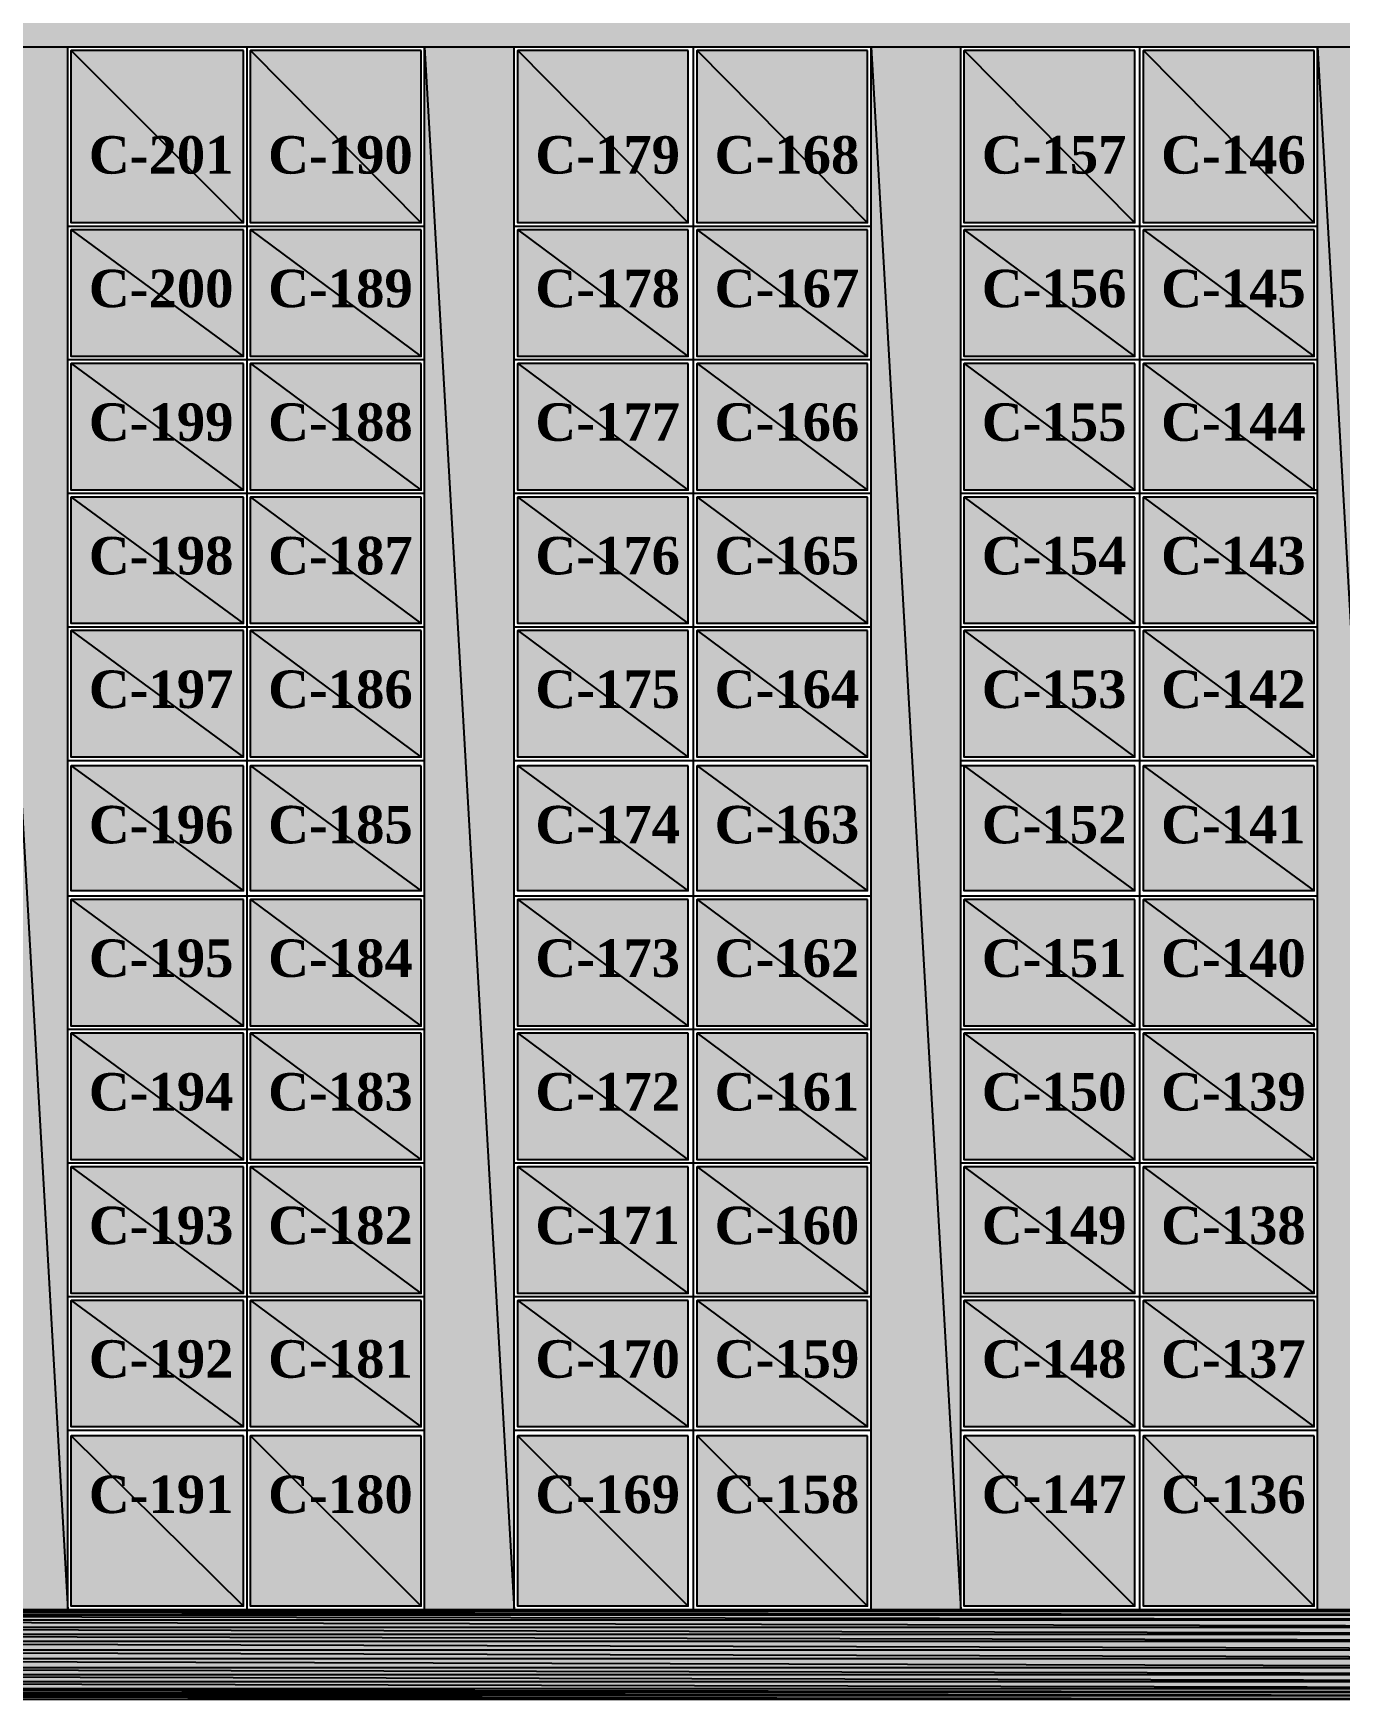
# Model space of a CAD drawing. Header units: millimetres. Extents: x 6 to 745025, y -1528 to 119936.
# Drawn here: x 35.17 to 66.63, y 176.03 to 216.12 of the extents above; entities that cross this region are included whole.
import ezdxf
from ezdxf.xclip import XClip

# ---------------------------------------------------------------- set-up
doc = ezdxf.new("R2010")
doc.units = ezdxf.units.MM
doc.header["$MEASUREMENT"] = 0
doc.header["$XCLIPFRAME"] = 0
doc.layers.get('0').update_dxf_attribs({"linetype": 'CONTINUOUS'})
doc.styles.add('Times New Roman$101H0', font='')
doc.styles.get('Times New Roman$101H0').set_extended_font_data('Times New Roman', bold=True)

# ---------------------------------------------------------------- blocks, each defined once
blk = doc.blocks.new('MF8_2')
at = {"true_color": 0x5c73b8}
h = blk.add_hatch(color=0, dxfattribs=at)
h.paths.add_polyline_path([(40.231, 215.702), (36.082, 215.702), (40.231, 211.554)])
h.paths.add_polyline_path([(36.082, 215.702), (40.231, 211.554), (36.082, 211.554)])
h = blk.add_hatch(color=0, dxfattribs=at)
h.paths.add_polyline_path([(44.506, 215.702), (40.4, 215.702), (44.506, 211.554)])
h.paths.add_polyline_path([(40.4, 215.702), (44.506, 211.554), (40.4, 211.554)])
h = blk.add_hatch(color=0, dxfattribs=at)
h.paths.add_polyline_path([(50.941, 215.702), (46.835, 215.702), (50.941, 211.554)])
h.paths.add_polyline_path([(46.835, 215.702), (50.941, 211.554), (46.835, 211.554)])
h = blk.add_hatch(color=0, dxfattribs=at)
h.paths.add_polyline_path([(55.259, 215.702), (51.153, 215.702), (55.259, 211.554)])
h.paths.add_polyline_path([(51.153, 215.702), (55.259, 211.554), (51.153, 211.554)])
h = blk.add_hatch(color=0, dxfattribs=at)
h.paths.add_polyline_path([(61.694, 215.702), (57.587, 215.702), (61.694, 211.554)])
h.paths.add_polyline_path([(57.587, 215.702), (61.694, 211.554), (57.587, 211.554)])
h = blk.add_hatch(color=0, dxfattribs=at)
h.paths.add_polyline_path([(66.012, 215.702), (61.905, 215.702), (66.012, 211.554)])
h.paths.add_polyline_path([(61.905, 215.702), (66.012, 211.554), (61.905, 211.554)])
at = {"true_color": 0x000028}
h = blk.add_hatch(color=0, dxfattribs=at)
h.paths.add_polyline_path([(40.231, 211.384), (36.082, 211.384), (40.231, 208.336)])
h.paths.add_polyline_path([(36.082, 211.384), (40.231, 208.336), (36.082, 208.336)])
h = blk.add_hatch(color=0, dxfattribs=at)
h.paths.add_polyline_path([(44.506, 211.384), (40.4, 211.384), (44.506, 208.336)])
h.paths.add_polyline_path([(40.4, 211.384), (44.506, 208.336), (40.4, 208.336)])
h = blk.add_hatch(color=0, dxfattribs=at)
h.paths.add_polyline_path([(50.941, 211.384), (46.835, 211.384), (50.941, 208.336)])
h.paths.add_polyline_path([(46.835, 211.384), (50.941, 208.336), (46.835, 208.336)])
h = blk.add_hatch(color=0, dxfattribs=at)
h.paths.add_polyline_path([(55.259, 211.384), (51.153, 211.384), (55.259, 208.336)])
h.paths.add_polyline_path([(51.153, 211.384), (55.259, 208.336), (51.153, 208.336)])
h = blk.add_hatch(color=0, dxfattribs=at)
h.paths.add_polyline_path([(61.694, 211.384), (57.587, 211.384), (61.694, 208.336)])
h.paths.add_polyline_path([(57.587, 211.384), (61.694, 208.336), (57.587, 208.336)])
h = blk.add_hatch(color=0, dxfattribs=at)
h.paths.add_polyline_path([(66.012, 211.384), (61.905, 211.384), (66.012, 208.336)])
h.paths.add_polyline_path([(61.905, 211.384), (66.012, 208.336), (61.905, 208.336)])
h = blk.add_hatch(color=0, dxfattribs=at)
h.paths.add_polyline_path([(40.231, 208.167), (36.082, 208.167), (40.231, 205.119)])
h.paths.add_polyline_path([(36.082, 208.167), (40.231, 205.119), (36.082, 205.119)])
h = blk.add_hatch(color=0, dxfattribs=at)
h.paths.add_polyline_path([(44.506, 208.167), (40.4, 208.167), (44.506, 205.119)])
h.paths.add_polyline_path([(40.4, 208.167), (44.506, 205.119), (40.4, 205.119)])
h = blk.add_hatch(color=0, dxfattribs=at)
h.paths.add_polyline_path([(50.941, 208.167), (46.835, 208.167), (50.941, 205.119)])
h.paths.add_polyline_path([(46.835, 208.167), (50.941, 205.119), (46.835, 205.119)])
h = blk.add_hatch(color=0, dxfattribs=at)
h.paths.add_polyline_path([(55.259, 208.167), (51.153, 208.167), (55.259, 205.119)])
h.paths.add_polyline_path([(51.153, 208.167), (55.259, 205.119), (51.153, 205.119)])
h = blk.add_hatch(color=0, dxfattribs=at)
h.paths.add_polyline_path([(61.694, 208.167), (57.587, 208.167), (61.694, 205.119)])
h.paths.add_polyline_path([(57.587, 208.167), (61.694, 205.119), (57.587, 205.119)])
h = blk.add_hatch(color=0, dxfattribs=at)
h.paths.add_polyline_path([(66.012, 208.167), (61.905, 208.167), (66.012, 205.119)])
h.paths.add_polyline_path([(61.905, 208.167), (66.012, 205.119), (61.905, 205.119)])
h = blk.add_hatch(color=0, dxfattribs=at)
h.paths.add_polyline_path([(40.231, 204.95), (36.082, 204.95), (40.231, 201.902)])
h.paths.add_polyline_path([(36.082, 204.95), (40.231, 201.902), (36.082, 201.902)])
h = blk.add_hatch(color=0, dxfattribs=at)
h.paths.add_polyline_path([(44.506, 204.95), (40.4, 204.95), (44.506, 201.902)])
h.paths.add_polyline_path([(40.4, 204.95), (44.506, 201.902), (40.4, 201.902)])
h = blk.add_hatch(color=0, dxfattribs=at)
h.paths.add_polyline_path([(50.941, 204.95), (46.835, 204.95), (50.941, 201.902)])
h.paths.add_polyline_path([(46.835, 204.95), (50.941, 201.902), (46.835, 201.902)])
h = blk.add_hatch(color=0, dxfattribs=at)
h.paths.add_polyline_path([(55.259, 204.95), (51.153, 204.95), (55.259, 201.902)])
h.paths.add_polyline_path([(51.153, 204.95), (55.259, 201.902), (51.153, 201.902)])
h = blk.add_hatch(color=0, dxfattribs=at)
h.paths.add_polyline_path([(61.694, 204.95), (57.587, 204.95), (61.694, 201.902)])
h.paths.add_polyline_path([(57.587, 204.95), (61.694, 201.902), (57.587, 201.902)])
h = blk.add_hatch(color=0, dxfattribs=at)
h.paths.add_polyline_path([(66.012, 204.95), (61.905, 204.95), (66.012, 201.902)])
h.paths.add_polyline_path([(61.905, 204.95), (66.012, 201.902), (61.905, 201.902)])
h = blk.add_hatch(color=0, dxfattribs=at)
h.paths.add_polyline_path([(40.231, 201.732), (36.082, 201.732), (40.231, 198.684)])
h.paths.add_polyline_path([(36.082, 201.732), (40.231, 198.684), (36.082, 198.684)])
h = blk.add_hatch(color=0, dxfattribs=at)
h.paths.add_polyline_path([(44.506, 201.732), (40.4, 201.732), (44.506, 198.684)])
h.paths.add_polyline_path([(40.4, 201.732), (44.506, 198.684), (40.4, 198.684)])
h = blk.add_hatch(color=0, dxfattribs=at)
h.paths.add_polyline_path([(50.941, 201.732), (46.835, 201.732), (50.941, 198.684)])
h.paths.add_polyline_path([(46.835, 201.732), (50.941, 198.684), (46.835, 198.684)])
h = blk.add_hatch(color=0, dxfattribs=at)
h.paths.add_polyline_path([(55.259, 201.732), (51.153, 201.732), (55.259, 198.684)])
h.paths.add_polyline_path([(51.153, 201.732), (55.259, 198.684), (51.153, 198.684)])
h = blk.add_hatch(color=0, dxfattribs=at)
h.paths.add_polyline_path([(61.694, 201.732), (57.587, 201.732), (61.694, 198.684)])
h.paths.add_polyline_path([(57.587, 201.732), (61.694, 198.684), (57.587, 198.684)])
h = blk.add_hatch(color=0, dxfattribs=at)
h.paths.add_polyline_path([(66.012, 201.732), (61.905, 201.732), (66.012, 198.684)])
h.paths.add_polyline_path([(61.905, 201.732), (66.012, 198.684), (61.905, 198.684)])
h = blk.add_hatch(color=0, dxfattribs=at)
h.paths.add_polyline_path([(40.231, 198.473), (36.082, 198.473), (40.231, 195.467)])
h.paths.add_polyline_path([(36.082, 198.473), (40.231, 195.467), (36.082, 195.467)])
h = blk.add_hatch(color=0, dxfattribs=at)
h.paths.add_polyline_path([(44.506, 198.473), (40.4, 198.473), (44.506, 195.467)])
h.paths.add_polyline_path([(40.4, 198.473), (44.506, 195.467), (40.4, 195.467)])
h = blk.add_hatch(color=0, dxfattribs=at)
h.paths.add_polyline_path([(50.941, 198.473), (46.835, 198.473), (50.941, 195.467)])
h.paths.add_polyline_path([(46.835, 198.473), (50.941, 195.467), (46.835, 195.467)])
h = blk.add_hatch(color=0, dxfattribs=at)
h.paths.add_polyline_path([(55.259, 198.473), (51.153, 198.473), (55.259, 195.467)])
h.paths.add_polyline_path([(51.153, 198.473), (55.259, 195.467), (51.153, 195.467)])
h = blk.add_hatch(color=0, dxfattribs=at)
h.paths.add_polyline_path([(61.694, 198.473), (57.587, 198.473), (61.694, 195.467)])
h.paths.add_polyline_path([(57.587, 198.473), (61.694, 195.467), (57.587, 195.467)])
h = blk.add_hatch(color=0, dxfattribs=at)
h.paths.add_polyline_path([(66.012, 198.473), (61.905, 198.473), (66.012, 195.467)])
h.paths.add_polyline_path([(61.905, 198.473), (66.012, 195.467), (61.905, 195.467)])
h = blk.add_hatch(color=0, dxfattribs=at)
h.paths.add_polyline_path([(40.231, 195.255), (36.082, 195.255), (40.231, 192.207)])
h.paths.add_polyline_path([(36.082, 195.255), (40.231, 192.207), (36.082, 192.207)])
h = blk.add_hatch(color=0, dxfattribs=at)
h.paths.add_polyline_path([(44.506, 195.255), (40.4, 195.255), (44.506, 192.207)])
h.paths.add_polyline_path([(40.4, 195.255), (44.506, 192.207), (40.4, 192.207)])
h = blk.add_hatch(color=0, dxfattribs=at)
h.paths.add_polyline_path([(50.941, 195.255), (46.835, 195.255), (50.941, 192.207)])
h.paths.add_polyline_path([(46.835, 195.255), (50.941, 192.207), (46.835, 192.207)])
h = blk.add_hatch(color=0, dxfattribs=at)
h.paths.add_polyline_path([(55.259, 195.255), (51.153, 195.255), (55.259, 192.207)])
h.paths.add_polyline_path([(51.153, 195.255), (55.259, 192.207), (51.153, 192.207)])
h = blk.add_hatch(color=0, dxfattribs=at)
h.paths.add_polyline_path([(61.694, 195.255), (57.587, 195.255), (61.694, 192.207)])
h.paths.add_polyline_path([(57.587, 195.255), (61.694, 192.207), (57.587, 192.207)])
h = blk.add_hatch(color=0, dxfattribs=at)
h.paths.add_polyline_path([(66.012, 195.255), (61.905, 195.255), (66.012, 192.207)])
h.paths.add_polyline_path([(61.905, 195.255), (66.012, 192.207), (61.905, 192.207)])
h = blk.add_hatch(color=0, dxfattribs=at)
h.paths.add_polyline_path([(40.231, 192.038), (36.082, 192.038), (40.231, 188.99)])
h.paths.add_polyline_path([(36.082, 192.038), (40.231, 188.99), (36.082, 188.99)])
h = blk.add_hatch(color=0, dxfattribs=at)
h.paths.add_polyline_path([(44.506, 192.038), (40.4, 192.038), (44.506, 188.99)])
h.paths.add_polyline_path([(40.4, 192.038), (44.506, 188.99), (40.4, 188.99)])
h = blk.add_hatch(color=0, dxfattribs=at)
h.paths.add_polyline_path([(50.941, 192.038), (46.835, 192.038), (50.941, 188.99)])
h.paths.add_polyline_path([(46.835, 192.038), (50.941, 188.99), (46.835, 188.99)])
h = blk.add_hatch(color=0, dxfattribs=at)
h.paths.add_polyline_path([(55.259, 192.038), (51.153, 192.038), (55.259, 188.99)])
h.paths.add_polyline_path([(51.153, 192.038), (55.259, 188.99), (51.153, 188.99)])
h = blk.add_hatch(color=0, dxfattribs=at)
h.paths.add_polyline_path([(61.694, 192.038), (57.587, 192.038), (61.694, 188.99)])
h.paths.add_polyline_path([(57.587, 192.038), (61.694, 188.99), (57.587, 188.99)])
h = blk.add_hatch(color=0, dxfattribs=at)
h.paths.add_polyline_path([(66.012, 192.038), (61.905, 192.038), (66.012, 188.99)])
h.paths.add_polyline_path([(61.905, 192.038), (66.012, 188.99), (61.905, 188.99)])
h = blk.add_hatch(color=0, dxfattribs=at)
h.paths.add_polyline_path([(40.231, 188.821), (36.082, 188.821), (40.231, 185.773)])
h.paths.add_polyline_path([(36.082, 188.821), (40.231, 185.773), (36.082, 185.773)])
h = blk.add_hatch(color=0, dxfattribs=at)
h.paths.add_polyline_path([(44.506, 188.821), (40.4, 188.821), (44.506, 185.773)])
h.paths.add_polyline_path([(40.4, 188.821), (44.506, 185.773), (40.4, 185.773)])
h = blk.add_hatch(color=0, dxfattribs=at)
h.paths.add_polyline_path([(50.941, 188.821), (46.835, 188.821), (50.941, 185.773)])
h.paths.add_polyline_path([(46.835, 188.821), (50.941, 185.773), (46.835, 185.773)])
h = blk.add_hatch(color=0, dxfattribs=at)
h.paths.add_polyline_path([(55.259, 188.821), (51.153, 188.821), (55.259, 185.773)])
h.paths.add_polyline_path([(51.153, 188.821), (55.259, 185.773), (51.153, 185.773)])
h = blk.add_hatch(color=0, dxfattribs=at)
h.paths.add_polyline_path([(61.694, 188.821), (57.587, 188.821), (61.694, 185.773)])
h.paths.add_polyline_path([(57.587, 188.821), (61.694, 185.773), (57.587, 185.773)])
h = blk.add_hatch(color=0, dxfattribs=at)
h.paths.add_polyline_path([(66.012, 188.821), (61.905, 188.821), (66.012, 185.773)])
h.paths.add_polyline_path([(61.905, 188.821), (66.012, 185.773), (61.905, 185.773)])
h = blk.add_hatch(color=0, dxfattribs=at)
h.paths.add_polyline_path([(40.231, 185.603), (36.082, 185.603), (40.231, 182.555)])
h.paths.add_polyline_path([(36.082, 185.603), (40.231, 182.555), (36.082, 182.555)])
h = blk.add_hatch(color=0, dxfattribs=at)
h.paths.add_polyline_path([(44.506, 185.603), (40.4, 185.603), (44.506, 182.555)])
h.paths.add_polyline_path([(40.4, 185.603), (44.506, 182.555), (40.4, 182.555)])
h = blk.add_hatch(color=0, dxfattribs=at)
h.paths.add_polyline_path([(50.941, 185.603), (46.835, 185.603), (50.941, 182.555)])
h.paths.add_polyline_path([(46.835, 185.603), (50.941, 182.555), (46.835, 182.555)])
h = blk.add_hatch(color=0, dxfattribs=at)
h.paths.add_polyline_path([(55.259, 185.603), (51.153, 185.603), (55.259, 182.555)])
h.paths.add_polyline_path([(51.153, 185.603), (55.259, 182.555), (51.153, 182.555)])
h = blk.add_hatch(color=0, dxfattribs=at)
h.paths.add_polyline_path([(61.694, 185.603), (57.587, 185.603), (61.694, 182.555)])
h.paths.add_polyline_path([(57.587, 185.603), (61.694, 182.555), (57.587, 182.555)])
h = blk.add_hatch(color=0, dxfattribs=at)
h.paths.add_polyline_path([(66.012, 185.603), (61.905, 185.603), (66.012, 182.555)])
h.paths.add_polyline_path([(61.905, 185.603), (66.012, 182.555), (61.905, 182.555)])
at = {"true_color": 0x5c73b8}
h = blk.add_hatch(color=0, dxfattribs=at)
h.paths.add_polyline_path([(40.231, 182.344), (36.082, 182.344), (40.231, 178.237)])
h.paths.add_polyline_path([(36.082, 182.344), (40.231, 178.237), (36.082, 178.237)])
h = blk.add_hatch(color=0, dxfattribs=at)
h.paths.add_polyline_path([(44.506, 182.344), (40.4, 182.344), (44.506, 178.237)])
h.paths.add_polyline_path([(40.4, 182.344), (44.506, 178.237), (40.4, 178.237)])
h = blk.add_hatch(color=0, dxfattribs=at)
h.paths.add_polyline_path([(50.941, 182.344), (46.835, 182.344), (50.941, 178.237)])
h.paths.add_polyline_path([(46.835, 182.344), (50.941, 178.237), (46.835, 178.237)])
h = blk.add_hatch(color=0, dxfattribs=at)
h.paths.add_polyline_path([(55.259, 182.344), (51.153, 182.344), (55.259, 178.237)])
h.paths.add_polyline_path([(51.153, 182.344), (55.259, 178.237), (51.153, 178.237)])
h = blk.add_hatch(color=0, dxfattribs=at)
h.paths.add_polyline_path([(61.694, 182.344), (57.587, 182.344), (61.694, 178.237)])
h.paths.add_polyline_path([(57.587, 182.344), (61.694, 178.237), (57.587, 178.237)])
h = blk.add_hatch(color=0, dxfattribs=at)
h.paths.add_polyline_path([(66.012, 182.344), (61.905, 182.344), (66.012, 178.237)])
h.paths.add_polyline_path([(61.905, 182.344), (66.012, 178.237), (61.905, 178.237)])
at = {"color": 0, "linetype": 'Continuous', "lineweight": -2, "true_color": 0x5c73b8}
for points in [[(40.231, 215.702), (36.082, 215.702), (40.231, 211.554)], [(36.082, 215.702), (40.231, 211.554), (36.082, 211.554)], [(44.506, 215.702), (40.4, 215.702), (44.506, 211.554)], [(40.4, 215.702), (44.506, 211.554), (40.4, 211.554)], [(50.941, 215.702), (46.835, 215.702), (50.941, 211.554)], [(46.835, 215.702), (50.941, 211.554), (46.835, 211.554)], [(55.259, 215.702), (51.153, 215.702), (55.259, 211.554)], [(51.153, 215.702), (55.259, 211.554), (51.153, 211.554)], [(61.694, 215.702), (57.587, 215.702), (61.694, 211.554)], [(57.587, 215.702), (61.694, 211.554), (57.587, 211.554)], [(66.012, 215.702), (61.905, 215.702), (66.012, 211.554)], [(61.905, 215.702), (66.012, 211.554), (61.905, 211.554)], [(40.231, 182.344), (36.082, 182.344), (40.231, 178.237)], [(36.082, 182.344), (40.231, 178.237), (36.082, 178.237)], [(44.506, 182.344), (40.4, 182.344), (44.506, 178.237)], [(40.4, 182.344), (44.506, 178.237), (40.4, 178.237)], [(50.941, 182.344), (46.835, 182.344), (50.941, 178.237)], [(46.835, 182.344), (50.941, 178.237), (46.835, 178.237)], [(55.259, 182.344), (51.153, 182.344), (55.259, 178.237)], [(51.153, 182.344), (55.259, 178.237), (51.153, 178.237)], [(61.694, 182.344), (57.587, 182.344), (61.694, 178.237)], [(57.587, 182.344), (61.694, 178.237), (57.587, 178.237)], [(66.012, 182.344), (61.905, 182.344), (66.012, 178.237)], [(61.905, 182.344), (66.012, 178.237), (61.905, 178.237)]]:
    blk.add_lwpolyline(points, close=True, dxfattribs=at)
at = {"color": 0, "linetype": 'Continuous', "lineweight": -2, "true_color": 0x000028}
for points in [[(40.231, 211.384), (36.082, 211.384), (40.231, 208.336)], [(36.082, 211.384), (40.231, 208.336), (36.082, 208.336)], [(44.506, 211.384), (40.4, 211.384), (44.506, 208.336)], [(40.4, 211.384), (44.506, 208.336), (40.4, 208.336)], [(50.941, 211.384), (46.835, 211.384), (50.941, 208.336)], [(46.835, 211.384), (50.941, 208.336), (46.835, 208.336)], [(55.259, 211.384), (51.153, 211.384), (55.259, 208.336)], [(51.153, 211.384), (55.259, 208.336), (51.153, 208.336)], [(61.694, 211.384), (57.587, 211.384), (61.694, 208.336)], [(57.587, 211.384), (61.694, 208.336), (57.587, 208.336)], [(66.012, 211.384), (61.905, 211.384), (66.012, 208.336)], [(61.905, 211.384), (66.012, 208.336), (61.905, 208.336)], [(40.231, 208.167), (36.082, 208.167), (40.231, 205.119)], [(36.082, 208.167), (40.231, 205.119), (36.082, 205.119)], [(44.506, 208.167), (40.4, 208.167), (44.506, 205.119)], [(40.4, 208.167), (44.506, 205.119), (40.4, 205.119)], [(50.941, 208.167), (46.835, 208.167), (50.941, 205.119)], [(46.835, 208.167), (50.941, 205.119), (46.835, 205.119)], [(55.259, 208.167), (51.153, 208.167), (55.259, 205.119)], [(51.153, 208.167), (55.259, 205.119), (51.153, 205.119)], [(61.694, 208.167), (57.587, 208.167), (61.694, 205.119)], [(57.587, 208.167), (61.694, 205.119), (57.587, 205.119)], [(66.012, 208.167), (61.905, 208.167), (66.012, 205.119)], [(61.905, 208.167), (66.012, 205.119), (61.905, 205.119)], [(40.231, 204.95), (36.082, 204.95), (40.231, 201.902)], [(36.082, 204.95), (40.231, 201.902), (36.082, 201.902)], [(44.506, 204.95), (40.4, 204.95), (44.506, 201.902)], [(40.4, 204.95), (44.506, 201.902), (40.4, 201.902)], [(50.941, 204.95), (46.835, 204.95), (50.941, 201.902)], [(46.835, 204.95), (50.941, 201.902), (46.835, 201.902)], [(55.259, 204.95), (51.153, 204.95), (55.259, 201.902)], [(51.153, 204.95), (55.259, 201.902), (51.153, 201.902)], [(61.694, 204.95), (57.587, 204.95), (61.694, 201.902)], [(57.587, 204.95), (61.694, 201.902), (57.587, 201.902)], [(66.012, 204.95), (61.905, 204.95), (66.012, 201.902)], [(61.905, 204.95), (66.012, 201.902), (61.905, 201.902)], [(40.231, 201.732), (36.082, 201.732), (40.231, 198.684)], [(36.082, 201.732), (40.231, 198.684), (36.082, 198.684)], [(44.506, 201.732), (40.4, 201.732), (44.506, 198.684)], [(40.4, 201.732), (44.506, 198.684), (40.4, 198.684)], [(50.941, 201.732), (46.835, 201.732), (50.941, 198.684)], [(46.835, 201.732), (50.941, 198.684), (46.835, 198.684)], [(55.259, 201.732), (51.153, 201.732), (55.259, 198.684)], [(51.153, 201.732), (55.259, 198.684), (51.153, 198.684)], [(61.694, 201.732), (57.587, 201.732), (61.694, 198.684)], [(57.587, 201.732), (61.694, 198.684), (57.587, 198.684)], [(66.012, 201.732), (61.905, 201.732), (66.012, 198.684)], [(61.905, 201.732), (66.012, 198.684), (61.905, 198.684)], [(40.231, 198.473), (36.082, 198.473), (40.231, 195.467)], [(36.082, 198.473), (40.231, 195.467), (36.082, 195.467)], [(44.506, 198.473), (40.4, 198.473), (44.506, 195.467)], [(40.4, 198.473), (44.506, 195.467), (40.4, 195.467)], [(50.941, 198.473), (46.835, 198.473), (50.941, 195.467)], [(46.835, 198.473), (50.941, 195.467), (46.835, 195.467)], [(55.259, 198.473), (51.153, 198.473), (55.259, 195.467)], [(51.153, 198.473), (55.259, 195.467), (51.153, 195.467)], [(61.694, 198.473), (57.587, 198.473), (61.694, 195.467)], [(57.587, 198.473), (61.694, 195.467), (57.587, 195.467)], [(66.012, 198.473), (61.905, 198.473), (66.012, 195.467)], [(61.905, 198.473), (66.012, 195.467), (61.905, 195.467)], [(40.231, 195.255), (36.082, 195.255), (40.231, 192.207)], [(36.082, 195.255), (40.231, 192.207), (36.082, 192.207)], [(44.506, 195.255), (40.4, 195.255), (44.506, 192.207)], [(40.4, 195.255), (44.506, 192.207), (40.4, 192.207)], [(50.941, 195.255), (46.835, 195.255), (50.941, 192.207)], [(46.835, 195.255), (50.941, 192.207), (46.835, 192.207)], [(55.259, 195.255), (51.153, 195.255), (55.259, 192.207)], [(51.153, 195.255), (55.259, 192.207), (51.153, 192.207)], [(61.694, 195.255), (57.587, 195.255), (61.694, 192.207)], [(57.587, 195.255), (61.694, 192.207), (57.587, 192.207)], [(66.012, 195.255), (61.905, 195.255), (66.012, 192.207)], [(61.905, 195.255), (66.012, 192.207), (61.905, 192.207)], [(40.231, 192.038), (36.082, 192.038), (40.231, 188.99)], [(36.082, 192.038), (40.231, 188.99), (36.082, 188.99)], [(44.506, 192.038), (40.4, 192.038), (44.506, 188.99)], [(40.4, 192.038), (44.506, 188.99), (40.4, 188.99)], [(50.941, 192.038), (46.835, 192.038), (50.941, 188.99)], [(46.835, 192.038), (50.941, 188.99), (46.835, 188.99)], [(55.259, 192.038), (51.153, 192.038), (55.259, 188.99)], [(51.153, 192.038), (55.259, 188.99), (51.153, 188.99)], [(61.694, 192.038), (57.587, 192.038), (61.694, 188.99)], [(57.587, 192.038), (61.694, 188.99), (57.587, 188.99)], [(66.012, 192.038), (61.905, 192.038), (66.012, 188.99)], [(61.905, 192.038), (66.012, 188.99), (61.905, 188.99)], [(40.231, 188.821), (36.082, 188.821), (40.231, 185.773)], [(36.082, 188.821), (40.231, 185.773), (36.082, 185.773)], [(44.506, 188.821), (40.4, 188.821), (44.506, 185.773)], [(40.4, 188.821), (44.506, 185.773), (40.4, 185.773)], [(50.941, 188.821), (46.835, 188.821), (50.941, 185.773)], [(46.835, 188.821), (50.941, 185.773), (46.835, 185.773)], [(55.259, 188.821), (51.153, 188.821), (55.259, 185.773)], [(51.153, 188.821), (55.259, 185.773), (51.153, 185.773)], [(61.694, 188.821), (57.587, 188.821), (61.694, 185.773)], [(57.587, 188.821), (61.694, 185.773), (57.587, 185.773)], [(66.012, 188.821), (61.905, 188.821), (66.012, 185.773)], [(61.905, 188.821), (66.012, 185.773), (61.905, 185.773)], [(40.231, 185.603), (36.082, 185.603), (40.231, 182.555)], [(36.082, 185.603), (40.231, 182.555), (36.082, 182.555)], [(44.506, 185.603), (40.4, 185.603), (44.506, 182.555)], [(40.4, 185.603), (44.506, 182.555), (40.4, 182.555)], [(50.941, 185.603), (46.835, 185.603), (50.941, 182.555)], [(46.835, 185.603), (50.941, 182.555), (46.835, 182.555)], [(55.259, 185.603), (51.153, 185.603), (55.259, 182.555)], [(51.153, 185.603), (55.259, 182.555), (51.153, 182.555)], [(61.694, 185.603), (57.587, 185.603), (61.694, 182.555)], [(57.587, 185.603), (61.694, 182.555), (57.587, 182.555)], [(66.012, 185.603), (61.905, 185.603), (66.012, 182.555)], [(61.905, 185.603), (66.012, 182.555), (61.905, 182.555)]]:
    blk.add_lwpolyline(points, close=True, dxfattribs=at)

msp = doc.modelspace()

# ---------------------------------------------------------------- hatches: boundary and pattern name
at = {"true_color": 0x000078}
h = msp.add_hatch(color=0, dxfattribs=at)
h.paths.add_polyline_path([(111.266, 217.946), (23.086, 217.946), (111.266, 215.787)])
h.paths.add_polyline_path([(23.086, 217.946), (111.266, 215.787), (23.086, 215.787)])
h = msp.add_hatch(color=0, dxfattribs=at)
h.paths.add_polyline_path([(35.997, 215.787), (33.838, 215.787), (35.997, 178.153)])
h.paths.add_polyline_path([(33.838, 215.787), (35.997, 178.153), (33.838, 178.153)])
h = msp.add_hatch(color=0, dxfattribs=at)
h.paths.add_polyline_path([(46.75, 215.787), (44.591, 215.787), (46.75, 178.153)])
h.paths.add_polyline_path([(44.591, 215.787), (46.75, 178.153), (44.591, 178.153)])
h = msp.add_hatch(color=0, dxfattribs=at)
h.paths.add_polyline_path([(57.503, 215.787), (55.344, 215.787), (57.503, 178.153)])
h.paths.add_polyline_path([(55.344, 215.787), (57.503, 178.153), (55.344, 178.153)])
h = msp.add_hatch(color=0, dxfattribs=at)
h.paths.add_polyline_path([(68.255, 215.787), (66.096, 215.787), (68.255, 178.153)])
h.paths.add_polyline_path([(66.096, 215.787), (68.255, 178.153), (66.096, 178.153)])
h = msp.add_hatch(color=0, dxfattribs=at)
h.paths.add_polyline_path([(10.513, 178.153), (132.771, 178.153)])
h.paths.add_polyline_path([(132.771, 178.153), (10.513, 178.153)])
h = msp.add_hatch(color=0, dxfattribs=at)
h.paths.add_polyline_path([(88.533, 178.153), (10.513, 178.153)])
h.paths.add_polyline_path([(88.533, 178.153), (10.513, 178.153), (88.745, 178.153)])
h = msp.add_hatch(color=0, dxfattribs=at)
h.paths.add_polyline_path([(88.533, 178.153), (10.513, 178.153), (88.321, 178.11)])
h.paths.add_polyline_path([(10.513, 178.153), (88.321, 178.11), (10.513, 178.11)])
h = msp.add_hatch(color=0, dxfattribs=at)
h.paths.add_polyline_path([(88.321, 178.11), (10.513, 178.11), (88.152, 178.026)])
h.paths.add_polyline_path([(10.513, 178.11), (88.152, 178.026), (10.513, 178.026)])
h = msp.add_hatch(color=0, dxfattribs=at)
h.paths.add_polyline_path([(88.152, 178.026), (10.513, 178.026), (87.983, 177.899)])
h.paths.add_polyline_path([(10.513, 178.026), (87.983, 177.899), (10.513, 177.899)])
h = msp.add_hatch(color=0, dxfattribs=at)
h.paths.add_polyline_path([(87.983, 177.899), (10.513, 177.899), (87.856, 177.729)])
h.paths.add_polyline_path([(10.513, 177.899), (87.856, 177.729), (10.513, 177.729)])
h = msp.add_hatch(color=0, dxfattribs=at)
h.paths.add_polyline_path([(87.856, 177.729), (10.513, 177.729), (87.729, 177.56)])
h.paths.add_polyline_path([(10.513, 177.729), (87.729, 177.56), (10.513, 177.56)])
h = msp.add_hatch(color=0, dxfattribs=at)
h.paths.add_polyline_path([(87.729, 177.56), (10.513, 177.56), (87.644, 177.391)])
h.paths.add_polyline_path([(10.513, 177.56), (87.644, 177.391), (10.513, 177.391)])
h = msp.add_hatch(color=0, dxfattribs=at)
h.paths.add_polyline_path([(87.644, 177.391), (10.513, 177.391), (87.602, 177.179)])
h.paths.add_polyline_path([(10.513, 177.391), (87.602, 177.179), (10.513, 177.179)])
h = msp.add_hatch(color=0, dxfattribs=at)
h.paths.add_polyline_path([(87.602, 177.179), (10.513, 177.179), (87.602, 176.967)])
h.paths.add_polyline_path([(10.513, 177.179), (87.602, 176.967), (10.513, 176.967)])
h = msp.add_hatch(color=0, dxfattribs=at)
h.paths.add_polyline_path([(87.602, 176.967), (10.513, 176.967), (87.644, 176.756)])
h.paths.add_polyline_path([(10.513, 176.967), (87.644, 176.756), (10.513, 176.756)])
h = msp.add_hatch(color=0, dxfattribs=at)
h.paths.add_polyline_path([(87.644, 176.756), (10.513, 176.756), (87.729, 176.586)])
h.paths.add_polyline_path([(10.513, 176.756), (87.729, 176.586), (10.513, 176.586)])
h = msp.add_hatch(color=0, dxfattribs=at)
h.paths.add_polyline_path([(87.729, 176.586), (10.513, 176.586), (87.856, 176.417)])
h.paths.add_polyline_path([(10.513, 176.586), (87.856, 176.417), (10.513, 176.417)])
h = msp.add_hatch(color=0, dxfattribs=at)
h.paths.add_polyline_path([(87.856, 176.417), (10.513, 176.417), (87.983, 176.248)])
h.paths.add_polyline_path([(10.513, 176.417), (87.983, 176.248), (10.513, 176.248)])
h = msp.add_hatch(color=0, dxfattribs=at)
h.paths.add_polyline_path([(87.983, 176.248), (10.513, 176.248), (88.152, 176.163)])
h.paths.add_polyline_path([(10.513, 176.248), (88.152, 176.163), (10.513, 176.163)])
h = msp.add_hatch(color=0, dxfattribs=at)
h.paths.add_polyline_path([(88.152, 176.163), (10.513, 176.163), (88.321, 176.078)])
h.paths.add_polyline_path([(10.513, 176.163), (88.321, 176.078), (10.513, 176.078)])
h = msp.add_hatch(color=0, dxfattribs=at)
h.paths.add_polyline_path([(88.321, 176.078), (10.513, 176.078), (88.533, 175.994)])
h.paths.add_polyline_path([(10.513, 176.078), (88.533, 175.994), (10.513, 175.994)])

# ---------------------------------------------------------------- linework, layer by layer
at = {"color": 0, "linetype": 'Continuous', "lineweight": 25, "true_color": 0x000007}
for p, q in [((44.591, 215.787), (35.997, 215.787)), ((35.997, 178.153), (35.997, 215.787)), ((40.231, 215.702), (36.082, 215.702)), ((36.082, 211.554), (36.082, 215.702)), ((40.231, 211.554), (40.231, 215.702)), ((40.315, 178.153), (40.315, 215.787)), ((44.506, 215.702), (40.4, 215.702)), ((40.4, 211.554), (40.4, 215.702)), ((44.506, 211.554), (44.506, 215.702)), ((44.591, 178.153), (44.591, 215.787)), ((55.344, 215.787), (46.75, 215.787)), ((46.75, 178.153), (46.75, 215.787)), ((50.941, 215.702), (46.835, 215.702)), ((46.835, 211.554), (46.835, 215.702)), ((50.941, 211.554), (50.941, 215.702)), ((51.068, 178.153), (51.068, 215.787)), ((55.259, 215.702), (51.153, 215.702)), ((51.153, 211.554), (51.153, 215.702)), ((55.259, 211.554), (55.259, 215.702)), ((55.344, 178.153), (55.344, 215.787)), ((66.096, 215.787), (57.503, 215.787)), ((57.503, 178.153), (57.503, 215.787)), ((61.694, 215.702), (57.587, 215.702)), ((57.587, 211.554), (57.587, 215.702)), ((61.694, 211.554), (61.694, 215.702)), ((61.821, 178.153), (61.821, 215.787)), ((66.012, 215.702), (61.905, 215.702)), ((61.905, 211.554), (61.905, 215.702)), ((66.012, 211.554), (66.012, 215.702)), ((66.096, 178.153), (66.096, 215.787)), ((44.591, 211.469), (35.997, 211.469)), ((40.231, 211.554), (36.082, 211.554)), ((40.231, 211.384), (36.082, 211.384)), ((36.082, 208.336), (36.082, 211.384)), ((40.231, 208.336), (40.231, 211.384)), ((44.506, 211.554), (40.4, 211.554)), ((44.506, 211.384), (40.4, 211.384)), ((40.4, 208.336), (40.4, 211.384)), ((44.506, 208.336), (44.506, 211.384)), ((55.344, 211.469), (46.75, 211.469)), ((50.941, 211.554), (46.835, 211.554)), ((50.941, 211.384), (46.835, 211.384)), ((46.835, 208.336), (46.835, 211.384)), ((50.941, 208.336), (50.941, 211.384)), ((55.259, 211.554), (51.153, 211.554)), ((55.259, 211.384), (51.153, 211.384)), ((51.153, 208.336), (51.153, 211.384)), ((55.259, 208.336), (55.259, 211.384)), ((66.096, 211.469), (57.503, 211.469)), ((61.694, 211.554), (57.587, 211.554)), ((61.694, 211.384), (57.587, 211.384)), ((57.587, 208.336), (57.587, 211.384)), ((61.694, 208.336), (61.694, 211.384)), ((66.012, 211.554), (61.905, 211.554)), ((66.012, 211.384), (61.905, 211.384)), ((61.905, 208.336), (61.905, 211.384)), ((66.012, 208.336), (66.012, 211.384)), ((44.591, 208.252), (35.997, 208.252)), ((40.231, 208.336), (36.082, 208.336)), ((40.231, 208.167), (36.082, 208.167)), ((36.082, 205.119), (36.082, 208.167)), ((40.231, 205.119), (40.231, 208.167)), ((44.506, 208.336), (40.4, 208.336)), ((44.506, 208.167), (40.4, 208.167)), ((40.4, 205.119), (40.4, 208.167)), ((44.506, 205.119), (44.506, 208.167)), ((55.344, 208.252), (46.75, 208.252)), ((50.941, 208.336), (46.835, 208.336)), ((50.941, 208.167), (46.835, 208.167)), ((46.835, 205.119), (46.835, 208.167)), ((50.941, 205.119), (50.941, 208.167)), ((55.259, 208.336), (51.153, 208.336)), ((55.259, 208.167), (51.153, 208.167)), ((51.153, 205.119), (51.153, 208.167)), ((55.259, 205.119), (55.259, 208.167)), ((66.096, 208.252), (57.503, 208.252)), ((61.694, 208.336), (57.587, 208.336)), ((61.694, 208.167), (57.587, 208.167)), ((57.587, 205.119), (57.587, 208.167)), ((61.694, 205.119), (61.694, 208.167)), ((66.012, 208.336), (61.905, 208.336)), ((66.012, 208.167), (61.905, 208.167)), ((61.905, 205.119), (61.905, 208.167)), ((66.012, 205.119), (66.012, 208.167)), ((44.591, 205.034), (35.997, 205.034)), ((40.231, 205.119), (36.082, 205.119)), ((40.231, 204.95), (36.082, 204.95)), ((36.082, 201.902), (36.082, 204.95)), ((40.231, 201.902), (40.231, 204.95)), ((44.506, 205.119), (40.4, 205.119)), ((44.506, 204.95), (40.4, 204.95)), ((40.4, 201.902), (40.4, 204.95)), ((44.506, 201.902), (44.506, 204.95)), ((55.344, 205.034), (46.75, 205.034)), ((50.941, 205.119), (46.835, 205.119)), ((50.941, 204.95), (46.835, 204.95)), ((46.835, 201.902), (46.835, 204.95)), ((50.941, 201.902), (50.941, 204.95)), ((55.259, 205.119), (51.153, 205.119)), ((55.259, 204.95), (51.153, 204.95)), ((51.153, 201.902), (51.153, 204.95)), ((55.259, 201.902), (55.259, 204.95)), ((66.096, 205.034), (57.503, 205.034)), ((61.694, 205.119), (57.587, 205.119)), ((61.694, 204.95), (57.587, 204.95)), ((57.587, 201.902), (57.587, 204.95)), ((61.694, 201.902), (61.694, 204.95)), ((66.096, 205.119), (61.905, 205.119)), ((66.012, 204.95), (61.905, 204.95)), ((61.905, 201.902), (61.905, 204.95)), ((66.012, 201.902), (66.012, 204.95)), ((44.591, 201.817), (35.997, 201.817)), ((40.231, 201.902), (36.082, 201.902)), ((40.231, 201.732), (36.082, 201.732)), ((36.082, 198.684), (36.082, 201.732)), ((40.231, 198.684), (40.231, 201.732)), ((44.506, 201.902), (40.4, 201.902)), ((44.506, 201.732), (40.4, 201.732)), ((40.4, 198.684), (40.4, 201.732)), ((44.506, 198.684), (44.506, 201.732)), ((55.344, 201.817), (46.75, 201.817)), ((50.941, 201.902), (46.835, 201.902)), ((50.941, 201.732), (46.835, 201.732)), ((46.835, 198.684), (46.835, 201.732)), ((50.941, 198.684), (50.941, 201.732)), ((55.259, 201.902), (51.153, 201.902)), ((55.259, 201.732), (51.153, 201.732)), ((51.153, 198.684), (51.153, 201.732)), ((55.259, 198.684), (55.259, 201.732)), ((66.096, 201.817), (57.503, 201.817)), ((61.694, 201.902), (57.587, 201.902)), ((61.694, 201.732), (57.587, 201.732)), ((57.587, 198.684), (57.587, 201.732)), ((61.694, 198.684), (61.694, 201.732)), ((66.012, 201.902), (61.905, 201.902)), ((66.012, 201.732), (61.905, 201.732)), ((61.905, 198.684), (61.905, 201.732)), ((66.012, 198.684), (66.012, 201.732)), ((44.591, 198.6), (35.997, 198.6)), ((40.231, 198.684), (36.082, 198.684)), ((40.231, 198.473), (36.082, 198.473)), ((36.082, 195.467), (36.082, 198.473)), ((40.231, 195.467), (40.231, 198.473)), ((44.506, 198.684), (40.4, 198.684)), ((44.506, 198.473), (40.4, 198.473)), ((40.4, 195.467), (40.4, 198.473)), ((44.506, 195.467), (44.506, 198.473)), ((55.344, 198.6), (46.75, 198.6)), ((50.941, 198.684), (46.835, 198.684)), ((50.941, 198.473), (46.835, 198.473)), ((46.835, 195.467), (46.835, 198.473)), ((50.941, 195.467), (50.941, 198.473)), ((55.259, 198.684), (51.153, 198.684)), ((55.259, 198.473), (51.153, 198.473)), ((51.153, 195.467), (51.153, 198.473)), ((55.259, 195.467), (55.259, 198.473)), ((66.096, 198.6), (57.503, 198.6)), ((61.694, 198.473), (57.503, 198.473)), ((61.694, 198.684), (57.587, 198.684)), ((57.587, 195.467), (57.587, 198.473)), ((61.694, 195.467), (61.694, 198.473)), ((66.012, 198.684), (61.905, 198.684)), ((66.012, 198.473), (61.905, 198.473)), ((61.905, 195.467), (61.905, 198.473)), ((66.012, 195.467), (66.012, 198.473)), ((44.591, 195.34), (35.997, 195.34)), ((40.231, 195.467), (36.082, 195.467)), ((40.231, 195.255), (36.082, 195.255)), ((36.082, 192.207), (36.082, 195.255)), ((40.231, 192.207), (40.231, 195.255)), ((44.506, 195.467), (40.4, 195.467)), ((44.506, 195.255), (40.4, 195.255)), ((40.4, 192.207), (40.4, 195.255)), ((44.506, 192.207), (44.506, 195.255)), ((55.344, 195.34), (46.75, 195.34)), ((50.941, 195.467), (46.835, 195.467)), ((50.941, 195.255), (46.835, 195.255)), ((46.835, 192.207), (46.835, 195.255)), ((50.941, 192.207), (50.941, 195.255)), ((55.259, 195.467), (51.153, 195.467)), ((55.259, 195.255), (51.153, 195.255)), ((51.153, 192.207), (51.153, 195.255)), ((55.259, 192.207), (55.259, 195.255)), ((66.096, 195.34), (57.503, 195.34)), ((61.694, 195.467), (57.587, 195.467)), ((61.694, 195.255), (57.587, 195.255)), ((57.587, 192.207), (57.587, 195.255)), ((61.694, 192.207), (61.694, 195.255)), ((66.012, 195.467), (61.905, 195.467)), ((66.012, 195.255), (61.905, 195.255)), ((61.905, 192.207), (61.905, 195.255)), ((66.012, 192.207), (66.012, 195.255)), ((44.591, 192.123), (35.997, 192.123)), ((40.231, 192.207), (36.082, 192.207)), ((40.231, 192.038), (36.082, 192.038)), ((36.082, 188.99), (36.082, 192.038)), ((40.231, 188.99), (40.231, 192.038)), ((44.506, 192.207), (40.4, 192.207)), ((44.506, 192.038), (40.4, 192.038)), ((40.4, 188.99), (40.4, 192.038)), ((44.506, 188.99), (44.506, 192.038)), ((55.344, 192.123), (46.75, 192.123)), ((50.941, 192.207), (46.835, 192.207)), ((50.941, 192.038), (46.835, 192.038)), ((46.835, 188.99), (46.835, 192.038)), ((50.941, 188.99), (50.941, 192.038)), ((55.259, 192.207), (51.153, 192.207)), ((55.259, 192.038), (51.153, 192.038)), ((51.153, 188.99), (51.153, 192.038)), ((55.259, 188.99), (55.259, 192.038)), ((66.096, 192.123), (57.503, 192.123)), ((61.694, 192.207), (57.587, 192.207)), ((61.694, 192.038), (57.587, 192.038)), ((57.587, 188.99), (57.587, 192.038)), ((61.694, 188.99), (61.694, 192.038)), ((66.012, 192.207), (61.905, 192.207)), ((66.012, 192.038), (61.905, 192.038)), ((61.905, 188.99), (61.905, 192.038)), ((66.012, 188.99), (66.012, 192.038)), ((44.591, 188.905), (35.997, 188.905)), ((40.231, 188.99), (36.082, 188.99)), ((40.231, 188.821), (36.082, 188.821)), ((36.082, 185.773), (36.082, 188.821)), ((40.231, 185.773), (40.231, 188.821)), ((44.506, 188.99), (40.4, 188.99)), ((44.506, 188.821), (40.4, 188.821)), ((40.4, 185.773), (40.4, 188.821)), ((44.506, 185.773), (44.506, 188.821)), ((55.344, 188.905), (46.75, 188.905)), ((50.941, 188.99), (46.835, 188.99)), ((50.941, 188.821), (46.835, 188.821)), ((46.835, 185.773), (46.835, 188.821)), ((50.941, 185.773), (50.941, 188.821)), ((55.259, 188.99), (51.153, 188.99)), ((55.259, 188.821), (51.153, 188.821)), ((51.153, 185.773), (51.153, 188.821)), ((55.259, 185.773), (55.259, 188.821)), ((66.096, 188.905), (57.503, 188.905)), ((61.694, 188.99), (57.587, 188.99)), ((61.694, 188.821), (57.587, 188.821)), ((57.587, 185.773), (57.587, 188.821)), ((61.694, 185.773), (61.694, 188.821)), ((66.012, 188.99), (61.905, 188.99)), ((66.012, 188.821), (61.905, 188.821)), ((61.905, 185.773), (61.905, 188.821)), ((66.012, 185.773), (66.012, 188.821)), ((44.591, 185.688), (35.997, 185.688)), ((40.231, 185.773), (36.082, 185.773)), ((40.231, 185.603), (36.082, 185.603)), ((36.082, 182.555), (36.082, 185.603)), ((40.231, 182.555), (40.231, 185.603)), ((44.506, 185.773), (40.4, 185.773)), ((44.506, 185.603), (40.4, 185.603)), ((40.4, 182.555), (40.4, 185.603)), ((44.506, 182.555), (44.506, 185.603)), ((55.344, 185.688), (46.75, 185.688)), ((50.941, 185.773), (46.835, 185.773)), ((50.941, 185.603), (46.835, 185.603)), ((46.835, 182.555), (46.835, 185.603)), ((50.941, 182.555), (50.941, 185.603)), ((55.259, 185.773), (51.153, 185.773)), ((55.259, 185.603), (51.153, 185.603)), ((51.153, 182.555), (51.153, 185.603)), ((55.259, 182.555), (55.259, 185.603)), ((66.096, 185.688), (57.503, 185.688)), ((61.694, 185.773), (57.587, 185.773)), ((61.694, 185.603), (57.587, 185.603)), ((57.587, 182.555), (57.587, 185.603)), ((61.694, 182.555), (61.694, 185.603)), ((66.012, 185.773), (61.905, 185.773)), ((66.012, 185.603), (61.905, 185.603)), ((61.905, 182.555), (61.905, 185.603)), ((66.012, 182.555), (66.012, 185.603)), ((44.591, 182.471), (35.997, 182.471)), ((40.231, 182.555), (36.082, 182.555)), ((44.506, 182.555), (40.4, 182.555)), ((55.344, 182.471), (46.75, 182.471)), ((50.941, 182.555), (46.835, 182.555)), ((55.259, 182.555), (51.153, 182.555)), ((66.096, 182.471), (57.503, 182.471)), ((61.694, 182.555), (57.587, 182.555)), ((66.012, 182.555), (61.905, 182.555)), ((40.231, 182.344), (36.082, 182.344)), ((36.082, 178.237), (36.082, 182.344)), ((40.231, 178.237), (40.231, 182.344)), ((44.506, 182.344), (40.4, 182.344)), ((40.4, 178.237), (40.4, 182.344)), ((44.506, 178.237), (44.506, 182.344)), ((50.941, 182.344), (46.835, 182.344)), ((46.835, 178.237), (46.835, 182.344)), ((50.941, 178.237), (50.941, 182.344)), ((55.259, 182.344), (51.153, 182.344)), ((51.153, 178.237), (51.153, 182.344)), ((55.259, 178.237), (55.259, 182.344)), ((61.694, 182.344), (57.587, 182.344)), ((57.587, 178.237), (57.587, 182.344)), ((61.694, 178.237), (61.694, 182.344)), ((66.012, 182.344), (61.905, 182.344)), ((61.905, 178.237), (61.905, 182.344)), ((66.012, 178.237), (66.012, 182.344)), ((44.591, 178.153), (35.997, 178.153)), ((40.231, 178.237), (36.082, 178.237)), ((44.506, 178.237), (40.4, 178.237)), ((55.344, 178.153), (46.75, 178.153)), ((50.941, 178.237), (46.835, 178.237)), ((55.259, 178.237), (51.153, 178.237)), ((66.096, 178.153), (57.503, 178.153)), ((61.694, 178.237), (57.587, 178.237)), ((66.012, 178.237), (61.905, 178.237))]:
    msp.add_line(p, q, dxfattribs=at)
at = {"color": 0, "linetype": 'Continuous', "lineweight": -2, "true_color": 0x000078}
for points in [[(23.086, 217.946), (111.266, 215.787), (23.086, 215.787)], [(35.997, 215.787), (33.838, 215.787), (35.997, 178.153)], [(33.838, 215.787), (35.997, 178.153), (33.838, 178.153)], [(46.75, 215.787), (44.591, 215.787), (46.75, 178.153)], [(44.591, 215.787), (46.75, 178.153), (44.591, 178.153)], [(57.503, 215.787), (55.344, 215.787), (57.503, 178.153)], [(55.344, 215.787), (57.503, 178.153), (55.344, 178.153)], [(68.255, 215.787), (66.096, 215.787), (68.255, 178.153)], [(66.096, 215.787), (68.255, 178.153), (66.096, 178.153)], [(10.513, 178.153), (132.771, 178.153), (132.771, 178.153)], [(132.771, 178.153), (132.771, 178.153), (10.513, 178.153)], [(88.533, 178.153), (88.533, 178.153), (10.513, 178.153)], [(88.533, 178.153), (10.513, 178.153), (88.745, 178.153)], [(88.533, 178.153), (10.513, 178.153), (88.321, 178.11)], [(10.513, 178.153), (88.321, 178.11), (10.513, 178.11)], [(88.321, 178.11), (10.513, 178.11), (88.152, 178.026)], [(10.513, 178.11), (88.152, 178.026), (10.513, 178.026)], [(88.152, 178.026), (10.513, 178.026), (87.983, 177.899)], [(10.513, 178.026), (87.983, 177.899), (10.513, 177.899)], [(87.983, 177.899), (10.513, 177.899), (87.856, 177.729)], [(10.513, 177.899), (87.856, 177.729), (10.513, 177.729)], [(87.856, 177.729), (10.513, 177.729), (87.729, 177.56)], [(10.513, 177.729), (87.729, 177.56), (10.513, 177.56)], [(87.729, 177.56), (10.513, 177.56), (87.644, 177.391)], [(10.513, 177.56), (87.644, 177.391), (10.513, 177.391)], [(87.644, 177.391), (10.513, 177.391), (87.602, 177.179)], [(10.513, 177.391), (87.602, 177.179), (10.513, 177.179)], [(87.602, 177.179), (10.513, 177.179), (87.602, 176.967)], [(10.513, 177.179), (87.602, 176.967), (10.513, 176.967)], [(87.602, 176.967), (10.513, 176.967), (87.644, 176.756)], [(10.513, 176.967), (87.644, 176.756), (10.513, 176.756)], [(87.644, 176.756), (10.513, 176.756), (87.729, 176.586)], [(10.513, 176.756), (87.729, 176.586), (10.513, 176.586)], [(87.729, 176.586), (10.513, 176.586), (87.856, 176.417)], [(10.513, 176.586), (87.856, 176.417), (10.513, 176.417)], [(87.856, 176.417), (10.513, 176.417), (87.983, 176.248)], [(10.513, 176.417), (87.983, 176.248), (10.513, 176.248)], [(87.983, 176.248), (10.513, 176.248), (88.152, 176.163)], [(10.513, 176.248), (88.152, 176.163), (10.513, 176.163)], [(88.152, 176.163), (10.513, 176.163), (88.321, 176.078)], [(10.513, 176.163), (88.321, 176.078), (10.513, 176.078)], [(88.321, 176.078), (10.513, 176.078), (88.533, 175.994)], [(10.513, 176.078), (88.533, 175.994), (10.513, 175.994)]]:
    msp.add_lwpolyline(points, close=True, dxfattribs=at)

# ---------------------------------------------------------------- block references
at = {"color": 0, "true_color": 0xffffff}
ref = msp.add_blockref('MF8_2', (0, 0), dxfattribs=at)
XClip(ref).set_block_clipping_path([(5.6444444444, 24.6521108045), (204.0184400104, 24.6521108045), (204.0184400104, 272.6407719282), (5.6444444444, 272.6407719282), (5.6444444444, 24.6521108045)])

# ---------------------------------------------------------------- texts
at = {"color": 0, "true_color": 0x000002, "style": 'Times New Roman$101H0'}
for s, p in [('C-201', (36.505, 212.739)), ('C-190', (40.823, 212.739)), ('C-179', (47.258, 212.739)), ('C-168', (51.576, 212.739)), ('C-157', (58.011, 212.739)), ('C-146', (62.329, 212.739)), ('C-191', (36.505, 180.481)), ('C-180', (40.823, 180.481)), ('C-169', (47.258, 180.481)), ('C-158', (51.576, 180.481)), ('C-147', (58.011, 180.481)), ('C-136', (62.329, 180.481))]:
    msp.add_text(s, height=0.9027, dxfattribs=at).set_placement(p)
at = {"color": 0, "true_color": 0x000007, "style": 'Times New Roman$101H0'}
for s, p in [('C-200', (36.505, 209.522)), ('C-189', (40.823, 209.522)), ('C-178', (47.258, 209.522)), ('C-167', (51.576, 209.522)), ('C-156', (58.011, 209.522)), ('C-145', (62.329, 209.522)), ('C-199', (36.505, 206.304)), ('C-188', (40.823, 206.304)), ('C-177', (47.258, 206.304)), ('C-166', (51.576, 206.304)), ('C-155', (58.011, 206.304)), ('C-144', (62.329, 206.304)), ('C-198', (36.505, 203.087)), ('C-187', (40.823, 203.087)), ('C-176', (47.258, 203.087)), ('C-165', (51.576, 203.087)), ('C-154', (58.011, 203.087)), ('C-143', (62.329, 203.087)), ('C-197', (36.505, 199.87)), ('C-186', (40.823, 199.87)), ('C-175', (47.258, 199.87)), ('C-164', (51.576, 199.87)), ('C-153', (58.011, 199.87)), ('C-142', (62.329, 199.87)), ('C-196', (36.505, 196.61)), ('C-185', (40.823, 196.61)), ('C-174', (47.258, 196.61)), ('C-163', (51.576, 196.61)), ('C-152', (58.011, 196.61)), ('C-141', (62.329, 196.61)), ('C-195', (36.505, 193.393)), ('C-184', (40.823, 193.393)), ('C-173', (47.258, 193.393)), ('C-162', (51.576, 193.393)), ('C-151', (58.011, 193.393)), ('C-140', (62.329, 193.393)), ('C-194', (36.505, 190.175)), ('C-183', (40.823, 190.175)), ('C-172', (47.258, 190.175)), ('C-161', (51.576, 190.175)), ('C-150', (58.011, 190.175)), ('C-139', (62.329, 190.175)), ('C-193', (36.505, 186.958)), ('C-182', (40.823, 186.958)), ('C-171', (47.258, 186.958)), ('C-160', (51.576, 186.958)), ('C-149', (58.011, 186.958)), ('C-138', (62.329, 186.958)), ('C-192', (36.505, 183.741)), ('C-181', (40.823, 183.741)), ('C-170', (47.258, 183.741)), ('C-159', (51.576, 183.741)), ('C-148', (58.011, 183.741)), ('C-137', (62.329, 183.741))]:
    msp.add_text(s, height=0.9027, dxfattribs=at).set_placement(p)

doc.saveas('drawing.dxf')
